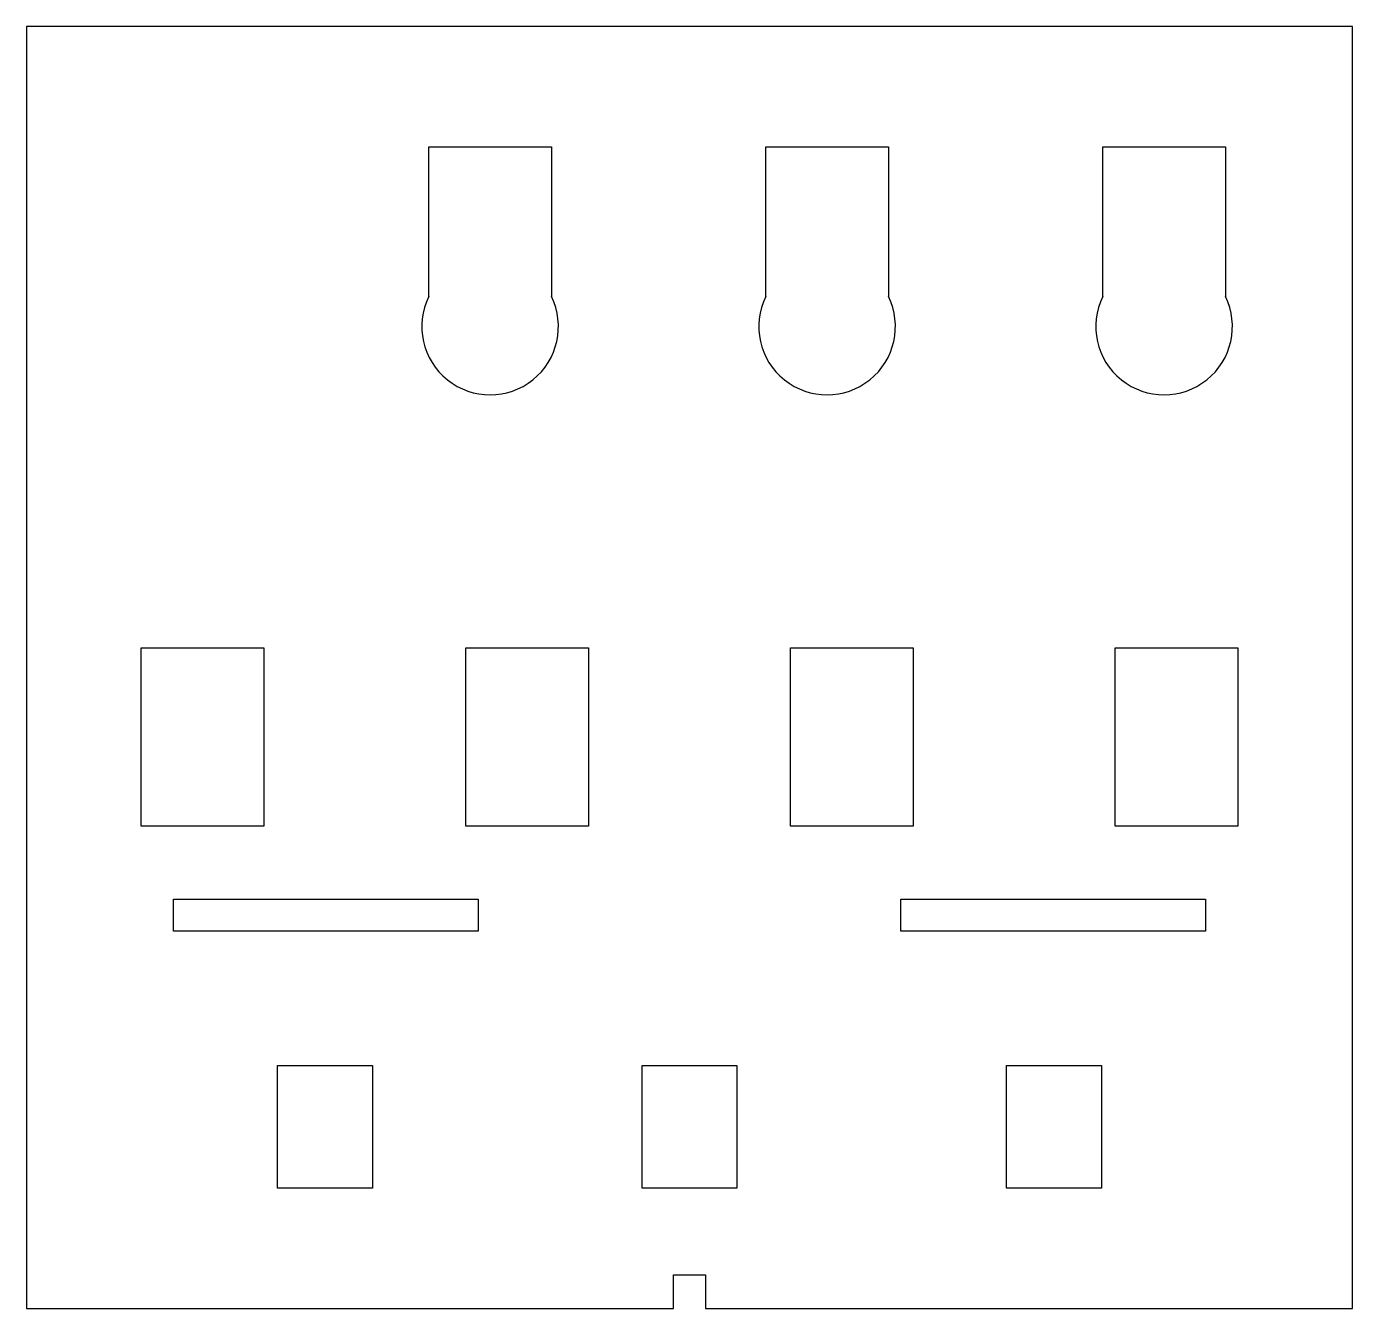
# Model space of a CAD drawing. Header units: millimetres. Extents: x -21.7 to 21.7, y -20.9 to 20.9.
import ezdxf

# ---------------------------------------------------------------- set-up
doc = ezdxf.new("R2010")
doc.units = ezdxf.units.MM
doc.layers.add('CUTOUTS', color=1, linetype='CONTINUOUS')
doc.layers.add('PERIMETER', color=5, linetype='CONTINUOUS')

msp = doc.modelspace()

# ---------------------------------------------------------------- linework, layer by layer
at = {"layer": 'CUTOUTS'}
for p, q in [((-8.513, 17.002), (-4.509, 17.002)), ((-8.513, 12.117), (-8.513, 17.002)), ((-4.509, 17.002), (-4.509, 12.117)), ((2.492, 17.002), (6.497, 17.002)), ((2.492, 12.117), (2.492, 17.002)), ((6.497, 17.002), (6.497, 12.117)), ((13.498, 17.002), (17.502, 17.002)), ((13.498, 12.117), (13.498, 17.002)), ((17.502, 17.002), (17.502, 12.117)), ((-17.903, 0.639), (-13.898, 0.639)), ((-17.903, -5.184), (-17.903, 0.639)), ((-13.898, 0.639), (-13.898, -5.184)), ((-7.302, -5.184), (-7.302, 0.639)), ((-7.302, 0.639), (-3.298, 0.639)), ((-3.298, 0.639), (-3.298, -5.184)), ((3.298, -5.184), (3.298, 0.639)), ((3.298, 0.639), (7.302, 0.639)), ((7.302, 0.639), (7.302, -5.184)), ((13.898, 0.639), (17.903, 0.639)), ((13.898, -5.184), (13.898, 0.639)), ((17.903, 0.639), (17.903, -5.184)), ((-13.898, -5.184), (-17.903, -5.184)), ((-3.298, -5.184), (-7.302, -5.184)), ((7.302, -5.184), (3.298, -5.184)), ((17.903, -5.184), (13.898, -5.184)), ((-16.847, -8.611), (-16.847, -7.561)), ((-16.847, -7.561), (-6.897, -7.561)), ((-6.897, -7.561), (-6.897, -8.611)), ((6.897, -8.611), (6.897, -7.561)), ((6.897, -7.561), (16.847, -7.561)), ((16.847, -7.561), (16.847, -8.611)), ((-6.897, -8.611), (-16.847, -8.611)), ((16.847, -8.611), (6.897, -8.611)), ((-13.452, -17.002), (-13.452, -12.998)), ((-13.452, -12.998), (-10.356, -12.998)), ((-10.356, -12.998), (-10.356, -17.002)), ((-1.548, -12.998), (1.548, -12.998)), ((-1.548, -17.002), (-1.548, -12.998)), ((1.548, -12.998), (1.548, -17.002)), ((10.356, -17.002), (10.356, -12.998)), ((10.356, -12.998), (13.452, -12.998)), ((13.452, -12.998), (13.452, -17.002)), ((-10.356, -17.002), (-13.452, -17.002)), ((1.548, -17.002), (-1.548, -17.002)), ((13.452, -17.002), (10.356, -17.002))]:
    msp.add_line(p, q, dxfattribs=at)
for centre in [(-6.511, 11.136), (4.494, 11.136), (15.5, 11.136)]:
    msp.add_arc(centre, 2.23, -206.0954, 26.0954, dxfattribs=at)
at = {"layer": 'PERIMETER'}
for p, q in [((21.652, 20.934), (-21.652, 20.934)), ((-21.652, 20.934), (-21.652, -20.934)), ((21.652, -20.934), (21.652, 20.934)), ((-0.525, -19.834), (0.525, -19.834)), ((-0.525, -20.934), (-0.525, -19.834)), ((0.525, -19.834), (0.525, -20.934)), ((-21.652, -20.934), (-0.525, -20.934)), ((0.525, -20.934), (21.652, -20.934))]:
    msp.add_line(p, q, dxfattribs=at)

doc.saveas('drawing.dxf')
